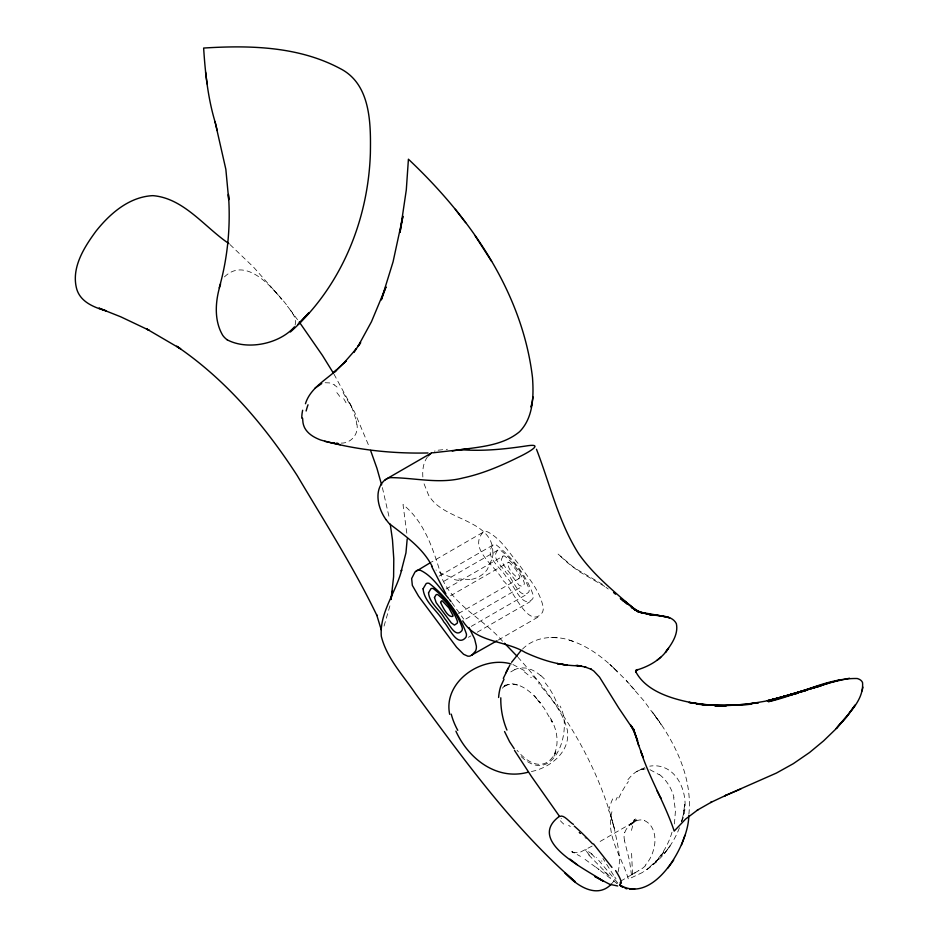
<?xml version="1.0" encoding="UTF-8"?>
<svg xmlns="http://www.w3.org/2000/svg" width="938" height="938" viewBox="0 0 938 938"><rect width="100%" height="100%" fill="white"/><g stroke="black" fill="none" stroke-linecap="round" stroke-linejoin="round"><path stroke-width="0.7" stroke-dasharray="4.69 3.52" d="M492.802 553.115C493.951 520.754 447.543 520.555 431.421 499.227A21.351 13.73 65.4 0 1 428.607 495.217L423.753 483.047M688.891 814.254C692.701 776.734 674.27 741.137 652.426 712.012L661.255 724.617L643.831 700.721L626.467 680.871M674.434 823.939L675.442 810.749L673.672 797.64M631.45 830.411L634.393 819.378L632.775 823.423L635.671 818.675L630.852 825.241L637.946 818.839L629.21 825.241L634.065 821.84L597.189 843.145M295.118 325.076C297.065 317.361 290.956 311.029 286.747 305.331M611.951 811.733C605.28 835.981 622.058 857.004 628.39 879.164L641.733 872.832A72.953 66.492 53.4 0 0 643.48 871.824M389.915 605.819L383.372 628.46M681.633 821.7C691.998 799.117 678.526 761.597 649.776 766.158M618.072 872.012C621.589 857.672 617.134 842.863 614.402 828.77L614.355 828.606C597.998 764.364 562.12 706.267 518.034 657.327M681.41 821.794L683.743 813.035L681.82 820.258M491.547 560.021L487.314 569.413A35.034 28.421 45.7 0 1 481.733 574.982A37.11 30.11 49 0 1 477.794 577.316A35.058 28.41 48.3 0 1 469.938 579.614M679.464 827.762C672.546 845.701 659.86 861.623 643.468 871.812M615.879 800.255L617.251 797.241M663.694 851.88L654.56 863.734L665.124 850.766M427.505 456.853C422.991 462.997 422.206 471.064 422.991 478.439M617.579 882.728L596.181 857.344M611.283 884.217L614.894 879.809M656.014 861.682L646.821 869.608L658.746 858.598M224.428 276.909C244.806 256.989 269.769 284.425 282.995 300.617M502.369 688.187L505.007 685.502L502.768 687.448L508.548 684.119L505.336 685.244L511.867 684.048L519.042 685.291L515.361 684.33M522.513 649.108C536.114 635.26 558.262 634.885 575.217 642.19M617.145 883.197L616.946 883.244M483.047 532.28C467.781 549.187 496.87 566.951 503.225 580.798C511.726 586.531 528.223 630.934 542.234 612.643A12.874 7.434 60 0 0 543.219 607.461C540.065 590.788 528.141 577.48 518.644 563.996C509.053 552.799 501.091 538.764 487.608 531.858A12.522 7.234 60 0 0 483.047 532.28L431.339 562.132M492.978 545.048C483.222 556.621 501.807 568.111 506.497 577.562C513.25 582.099 521.88 610.392 532.632 598.89A8.63 4.983 60 0 0 533.288 595.419C526.617 575.721 512.418 557.348 496.038 544.779A8.395 4.842 60 0 0 492.978 545.048L437.483 577.093M497.75 550.196C490.515 558.169 502.662 566.611 506.45 573.106C512.64 577.105 519.359 601.035 528.669 592.183A6.73 3.881 60 0 0 529.184 589.474C523.979 574.115 512.91 559.787 500.13 549.973A6.543 3.775 60 0 0 497.75 550.196L442.244 582.228M502.932 556.175L501.255 559.693L503.765 565.168L518.984 585.16L521.997 586.473L523.955 584.726A4.573 2.638 60 0 0 524.307 582.885C520.778 572.45 513.238 562.706 504.55 556.035A4.444 2.568 60 0 0 502.932 556.175L446.171 588.947M518.949 578.594L519.652 577.808A2.474 1.43 60 0 0 519.84 576.823L515.759 569.307L509.17 562.319A2.404 1.384 60 0 0 508.29 562.39C506.532 568.111 514.61 575.955 518.949 578.594L458.412 613.558M645.297 768.972C638.45 768.82 632.904 773.756 628.777 778.704A51.32 34.307 -65.9 0 0 627.381 780.275M638.766 870.57L619.584 881.779M450.533 595.782L508.56 562.284M465.916 618.951L522.677 586.18M471.286 626.361L526.781 594.317M468.402 637.312L470.923 635.858M477.231 632.224L530.205 601.633M498.254 640.044L538.623 616.735M592.124 846.076L580.083 852.255L573.657 852.572L576.295 852.947L572.121 852.056L575.674 853.275L571.758 851.657L580.481 856.359M636.281 771.751L644.852 767.601M631.45 874.72L635.319 872.703L631.45 874.72L629.539 860.861L624.556 840.964M514.845 669.556L510.776 671.913A32.255 25.49 85 0 0 508.865 673.39M531.377 771.528C550.547 767.741 571.324 751.174 567.22 729.612C562.788 711.708 550.219 697.274 538.623 683.427M438.116 450.193L447.426 449.267M341.151 443.111C351.129 443.393 358.855 433.966 356.944 424.269M469.903 579.473L458.741 578.969M325.146 382.727L329.508 382.915L334.503 384.791M643.433 769.054L641.346 769.054L644.254 769.078M550.934 637.383L558.227 637.887L552.716 637.5M512.195 683.79C524.119 685.068 533.124 694.108 540.452 702.867L534.179 695.797L544.204 708.202L552.142 722.143L550.008 717.464C569.413 748.618 545.564 784.801 517.026 750.248M451.096 577.198L442.208 573.868L436.018 569.999M649.94 769.688L659.332 774.788M569.284 640.197C587.856 645.625 603.521 657.89 617.134 671.233L609.817 664.409L626.174 680.296L635.003 690.227M512.887 664.526L524.928 670.881M644.57 820.621C655.439 825.71 656.635 840.214 653.34 850.426A33.346 29.805 -78.3 0 1 645.145 865.317M604.822 586.485L578.793 571.359L567.936 563.093L557.946 553.959L574.091 567.725L604.858 585.722M585.066 859.384L599.054 869.596L596.181 867.369M570.316 826.554L568.616 825.311M605.96 587.329L608.234 589.029M578.992 832.663L580.47 833.776M600.414 870.652L617.298 883.713M540.874 675.817L538.904 674.188A43.781 33.979 79.5 0 0 531.553 669.72L525.972 668.055L521.446 667.891A32.255 25.373 85.4 0 0 514.856 669.58M584.949 837.446L586.449 838.771M521.2 756.638C553.397 787.216 573.54 730.655 560.092 706.056M229.951 244.537L253.553 267.119L281.658 298.976L270.261 286.336M609.219 875.904L587.399 853.627M502.534 641.229C484.02 619.408 454.59 606.159 442.455 579.321C434.001 552.412 426.051 523.099 403.012 504.55L407.057 535.023M451.799 602.583L463.724 619.092M297.534 319.694L290.569 310.349L293.266 314.523M614.765 877.03L616.032 878.824M343.085 392.659L352.102 408.124L356.44 420.892M613.534 875.224L602.923 858.446M333.94 374.063L354.646 412.228L369.584 447.637M349.475 402.707L352.102 408.124M614.402 828.77L610.157 813.633L614.355 828.606M382.387 487.596L389.422 518.48M632.505 874.462L631.579 852.654M532.714 675.958A74.419 51.227 46.1 0 1 539.397 682.782M524.389 671.948A55.741 38.986 46.4 0 1 531.271 677.705M540.945 675.665A56.233 43.347 78.7 0 1 546.491 681.281M545.259 682.923A64.218 49.222 78.2 0 1 558.239 706.853M608.528 811.124A60.771 54.369 -63.6 0 1 612.702 798.848M618.799 797.992A63.245 40.885 -66.1 0 1 628.413 781.577M659.461 774.554A41.518 35.069 87.9 0 1 674 797.535M671.995 832.252A71.03 61.451 86.6 0 1 655.709 861.307M645.532 865.704A40.24 38.446 38.1 0 1 638.86 870.722M636.433 820.832A13.179 12.44 -69.9 0 1 644.629 820.433M629.128 825.135A20.577 19.053 -55.5 0 1 636.41 820.715M624.802 832.475A15.383 14.586 -56.9 0 1 629.457 825.546M624.685 840.929A16.309 16.181 -54.5 0 1 624.567 832.405M580.739 833.648A60.771 3.963 38.1 0 1 579.098 832.24M563.726 824.08A63.245 13.167 20.9 0 1 558.579 817.748M561.358 818.698A51.32 9.685 22.2 0 1 561.112 818.382M601.692 860.744A40.24 2.427 66.3 0 1 601.926 861.33M604.518 871.836A33.346 0.586 42.6 0 1 610.521 877.511M589.369 855.01A13.179 1.513 45.2 0 1 586.485 851.235M585.84 850.602A20.577 3.189 39.8 0 1 586.391 849.324M588.443 851.704A15.383 2.791 43.3 0 1 592.195 854.237M591.292 853.744A16.309 4.62 53.4 0 1 595.7 858.458M458.952 580.446A58.332 42.233 35.1 0 1 451.061 578.734M434.388 451.201A48.694 29.922 54.8 0 1 435.021 450.908M493.165 553.186A58.344 49.011 20.7 0 1 491.7 560.068M343.683 398.709A23.063 3.74 62.8 0 1 347.259 405.064M336.848 392.647A39.337 17.247 71.6 0 1 341.033 398.451M334.397 385.143A42.058 27.155 -85.2 0 1 337.012 387.042M283.499 300.992A20.155 0.95 50.6 0 1 287.755 306.374M356.217 420.857A44.332 30.063 31.8 0 1 356.757 424.222M684.435 806.387L683.298 814.712L684.728 804.358L684.435 806.387M555.847 751.983L553.866 756.45L555.847 751.983M669.978 845.994L664.561 853.334L669.978 845.994"/><path stroke-width="1.41" d="M407.198 538.951L405.943 552.916L401.241 571.078L401.675 569.905C396.153 592.124 379.398 612.596 381.309 636.257C386.714 658.37 403.375 675.512 415.686 694.003C464.357 760.226 513.016 827.785 575.428 881.955L564.875 872.692C575.826 885.038 596.486 899.495 611.283 884.217M391.099 599.148L393.608 576.729L393.784 558.849L392.483 539.913L390.243 524.19M688.762 815.685C688.984 843.602 653.821 905.885 619.631 884.78M305.448 403.739C310.208 388.273 325.416 380.289 336.578 370.018L333.987 372.445L343.437 363.475L356.44 348.631L353.802 352.242L360.661 342.605L358.011 346.368L371.46 321.734L385.987 286.887L381.274 299.926L393.069 261.831L402.906 216.303L399.998 232.425L406.295 189.968L408.417 159.214C469.926 217.088 522.396 291.964 532.503 377.662C533.792 396.117 533.405 417.621 519.605 431.679C500.951 447.192 474.933 446.992 452.245 450.99M391.04 599.488L392.412 591.128M849.535 678.221L827.175 683.216L768.41 701.683C798.015 695.375 826.401 677.904 857.226 678.514C859.419 679.159 861.705 680.331 862.55 682.606C864.004 701.073 846.545 715.225 836.262 728.486L846.885 716.515L855.01 705.259L846.885 716.515L836.438 728.451L823.599 740.868L809.576 752.487L793.302 763.673L776.43 773.053L724.734 795.834L740.797 788.975M531.834 403.481L531.154 407.174L533.077 396.973M862.092 690.931L862.913 687.132M219.222 287.907C227.805 257.587 230.748 225.87 228.426 194.471L228.708 199.7L225.847 169.321L215.083 121.87L217.241 130.593M220.571 283.968C215.388 300.254 213.653 320.093 222.763 335.394A20.155 18.983 88 0 0 227.113 339.744M681.48 844.974L684.881 835.383M635.858 671.033L635.776 672.183L635.683 671.514C647.548 694.437 680.554 701.436 706.185 705.059L688.914 702.433L709.292 705.118L726.258 705.798L696.817 704.075C714.979 706.185 733.317 705.611 751.514 704.204L714.838 705.798L734.782 705.2L758.432 702.761L750.189 703.746L765.08 701.225L797.089 693.323M503.296 678.385L509.803 665.194M508.22 668.067L505.77 672.933M294.462 326.811C279.723 343.742 247.726 350.742 227.102 339.767M504.023 679.206L500.658 686.464A43.406 35.55 81.6 0 0 498.606 697.485M635.577 671.456L637.348 669.58L635.659 670.553L637.817 669.58L636.644 670.049C649.225 666.402 661.22 659.437 668.513 648.275L665.429 652.285C671.596 644.265 678.631 634.252 676.345 623.618C671.291 614.015 657.456 616.618 648.815 614.261L660.399 615.75L637.992 611.764L651.078 614.906L639.13 611.869M511.573 662.298L520.778 650.866M667.938 868.025L673.695 860.04M428.303 455.88L430.061 454.121M290.334 332.029C341.057 286.922 368.247 220.383 370.381 153.152C370.838 123.488 370.873 84.092 340.084 68.521C298.413 46.267 249.707 45.153 203.64 48.049C205.234 72.965 207.908 98.044 215.107 122.034M343.437 363.475L346.286 360.755L333.987 372.445M315.051 388.086L321.746 383.572M430.073 562.859L414.995 571.969L411.653 578.547L412.333 585.382L418.536 596.169L456.607 647.267L463.63 654.302L467.863 656.201L469.856 656.143L496.988 640.771M471.767 655.334L475.378 651.242A12.874 7.434 60 0 0 476.363 646.059L474.593 638.848L469 627.534M384.732 480.08C373.324 490.375 378.108 508.795 386.116 519.769M656.975 660.352L660.739 657.268M559.118 816.529C525.937 841.527 586.543 869.315 603.58 881.392L594.833 876.467L609.782 884.335L617.72 885.964M385.624 479.459L432.055 452.655A48.694 29.922 54.8 0 0 430.096 454.168M726.082 795.26L710.676 802.494L711.614 802.013L697.286 810.174L697.884 809.811L685.572 819.085L674.199 831.08C665.007 803.432 649.542 778.434 640.56 750.681L643.034 757.095L638.614 745.206M620.135 885.296L622.82 887.184M820.902 685.854L768.879 700.874L827.175 683.509L768.914 701.178L839.498 679.991L838.818 680.097M820.985 685.807L768.328 700.768L805.848 690.614M805.508 690.638L767.331 700.838L796.843 693.463M527.648 772.326C496.331 780.662 468.238 758.455 455.915 731.159M389.962 477.63C414.209 477.618 438.89 484.289 463.067 477.946C482.343 473.796 500.646 466.034 518.245 457.298C524.213 454.567 547.194 442.607 526.453 445.925C504.679 449.185 482.648 451.436 460.628 449.654M469.152 448.704L433.18 452.773M428.021 452.96C391.92 453.816 355.385 449.841 320.608 439.981C314.418 437.636 308.145 434.118 304.827 428.15A18.338 18.021 45.8 0 1 302.974 422.522L302.587 418.16M336.167 443.205L337.844 443.24M334.479 443.088L331.114 442.701M575.92 665.405L579.637 665.781C560.666 665.921 542.293 660.352 525.21 652.438C505.113 640.185 476.187 643.022 462.715 620.874M581.583 665.968L577.058 665.523L585.91 667.094L584.257 666.707L591.245 669.275L590.553 668.935L593.824 671.022L599.534 677.13L618.752 708.014L634.217 730.913L630.875 725.203L633.889 730.643L632.318 727.583L637.629 740.774L633.455 728.908L638.719 745.558L636.925 739.461M324.689 441.317L340.283 444.671M626.971 888.861L625.083 888.274M511.104 663.952C481.628 655.369 442.865 681.832 449.677 714.31M640.162 612.127L634.604 609.806L641.897 612.995L631.262 607.343L639.071 612.326L624.098 600.789L634.733 609.512C615.023 592.206 594.024 575.533 578.769 553.936C558.427 521.962 550.031 484.266 536.477 449.243M619.678 885.214L622.328 886.867M569.987 859.102L577.398 864.813M620.346 598.467L623.559 601.07L620.593 598.479M573.446 824.373C569.8 822.591 563.773 814.196 559.927 816.435M613.569 592.523L615.574 594.235M228.872 243.575C204.73 227.313 183.801 198.117 152.835 195.643C129.245 196.792 110.051 213.489 96.004 231.17C83.986 247.503 70.854 268.174 76.799 289.303C80.715 302.153 94.292 307.488 106.064 310.83L98.971 308.156L120.814 316.833L149.165 330.293L146.527 328.898L180.706 348.889L176.637 346.228C225.929 379.62 265.044 425.946 297.229 475.613C324.548 521.739 353.614 567.162 376.912 615.504L376.713 614.929L381.285 629.879M622.598 600.179L626.912 604.072M504.515 643.21L517.131 656.295M593.508 843.919L611.963 867.404M432.125 566.282C422.463 547.534 405.368 536.114 389.235 523.592A21.257 10.037 56.7 0 1 386.175 519.711M448.505 598.338C440.016 588.525 432.758 576.331 420.752 570.456A12.522 7.234 60 0 0 416.202 570.879M455.329 209.303L465.658 222.658M449.325 599.405L450.979 601.528M299.281 322.027L322.461 355.455L333.236 372.878M559.634 816.529L531.529 776.582L514.505 750.4M514.188 748.688L509.615 741.759L504.55 731.534M491.606 261.385L475.214 235.919M431.539 566.189L445.867 593.836M660.657 797.851L660.985 798.461L657.116 790.957M370.569 450.392L376.959 468.343L381.614 484.84M620.299 882.295L620.288 885.202A72.953 5.956 62.7 0 1 620.065 885.155M205.574 72.038L207.099 83.881M457.779 730.339A64.804 55.928 42.9 0 1 451.248 714.135M506.942 730.092A61.756 47.252 80.1 0 1 500.798 697.813M574.244 826.085A41.518 6.824 45.3 0 1 592.523 843.825M615.586 870.581A71.03 9.568 46.9 0 1 621.284 883.315M384.838 480.268A49.057 25.76 67.6 0 1 389.915 477.512M306.14 410.996A42.632 34.026 -72.5 0 1 308.027 404.782M301.766 418.172A36.875 36.301 -57.8 0 1 302.646 410.258M423.085 588.783C424.222 602.243 437.788 610.708 443.92 622.07C449.032 627.076 457.017 647.701 465.776 637.488A8.63 4.983 60 0 0 466.432 634.018C459.761 614.32 445.562 595.947 429.182 583.366A8.395 4.842 60 0 0 426.133 583.647L423.085 588.783M428.525 592.793C429.416 603.286 439.981 609.888 444.776 618.752C448.763 622.656 454.989 638.743 461.813 630.782A6.73 3.881 60 0 0 462.328 628.073C457.134 612.713 446.054 598.385 433.274 588.572A6.543 3.775 60 0 0 430.894 588.783L428.525 592.793M434.47 597.494L436.182 602.712L451.307 622.914L454.438 625.095L457.111 623.324A4.573 2.638 60 0 0 457.463 621.484C453.922 611.037 446.382 601.293 437.706 594.622A4.444 2.568 60 0 0 436.076 594.774L434.47 597.494M440.567 602.466C442.9 606.968 447.59 617.732 452.796 616.407A2.474 1.43 60 0 0 452.984 615.422L448.903 607.906L442.314 600.918A2.404 1.384 60 0 0 441.446 600.988L440.567 602.466M308.719 312.975L298.237 324.22L308.719 312.975M633.314 889.001L629.703 889.212L634.745 888.919L633.314 889.001M660.211 615.715L669.521 617.743L660.211 615.715M566.833 665.065L557.289 663.565L566.833 665.065"/></g></svg>
